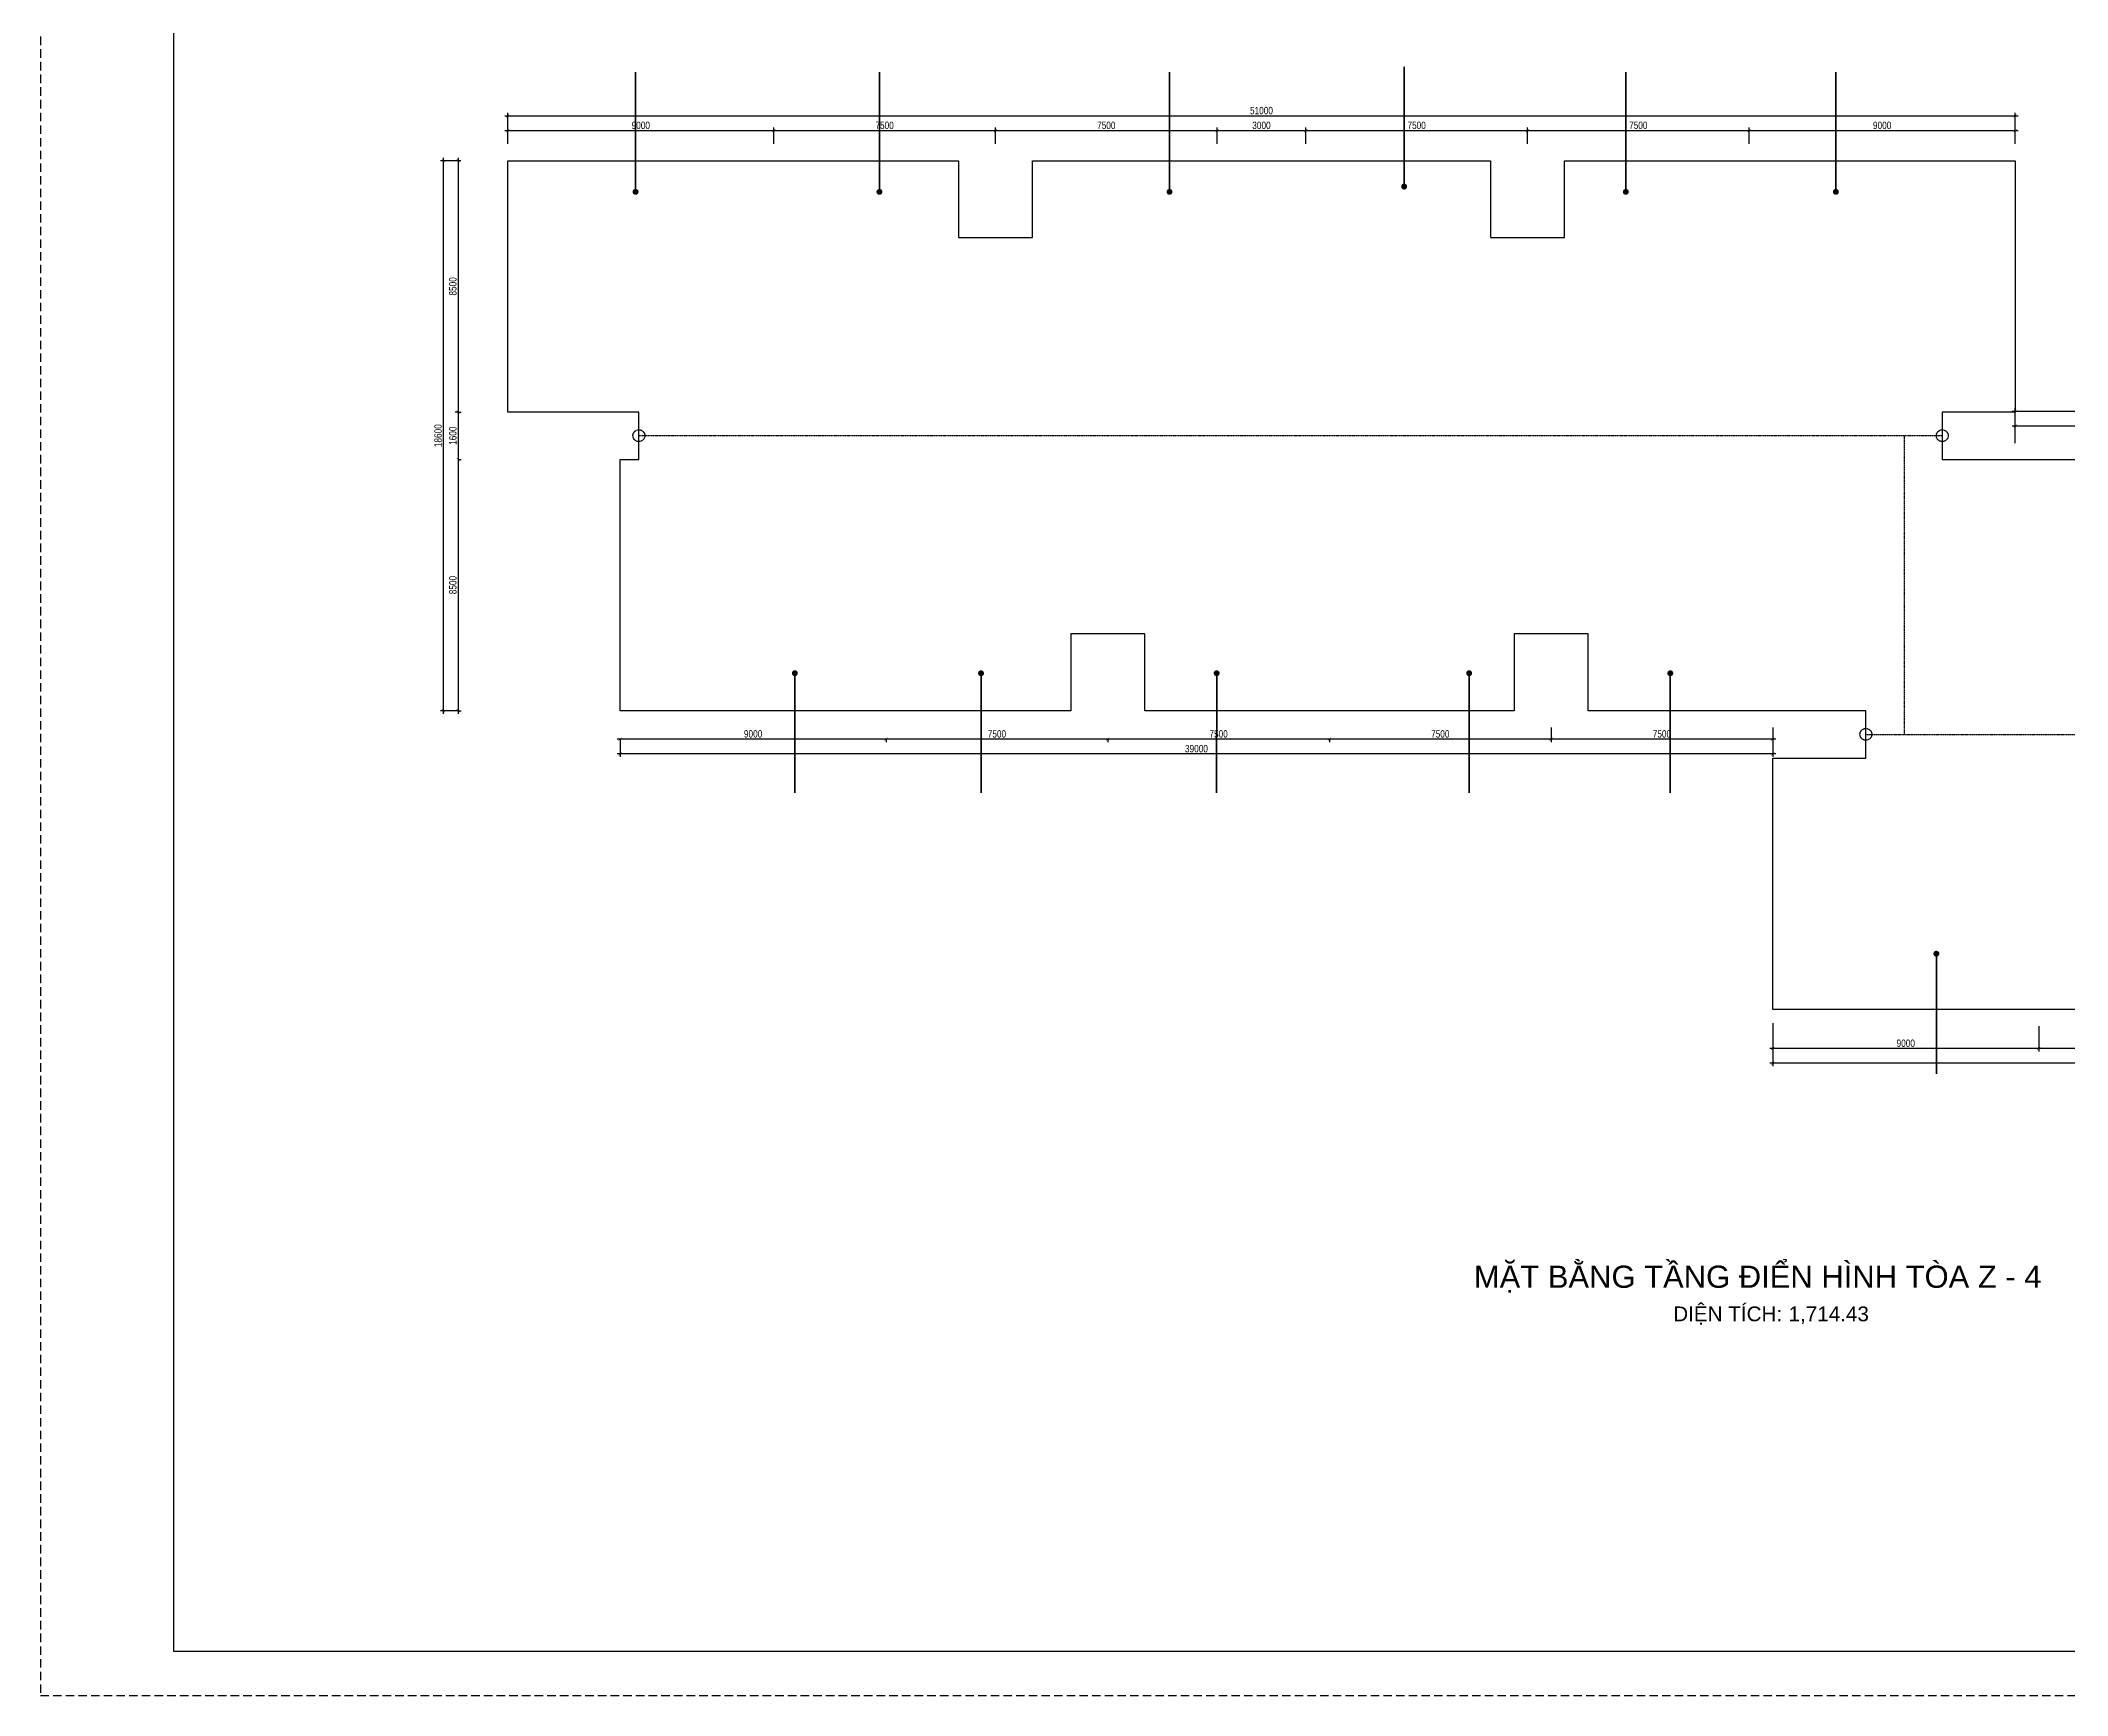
# Model space of a CAD drawing. Header units: millimetres. Extents: x 43 to 126043, y -89269 to -169.
# Drawn here: x 43 to 68622, y -89269 to -33306 of the extents above; entities that cross this region are included whole.
import ezdxf
from ezdxf.enums import TextEntityAlignment as Align

# ---------------------------------------------------------------- set-up
doc = ezdxf.new("R2010")
doc.units = ezdxf.units.MM
doc.linetypes.add('HIDDEN', pattern=[9.525, 6.35, -3.175])
doc.layers.get('0').update_dxf_attribs({"color": 231})
doc.layers.get('DefPoints').update_dxf_attribs({"color": 191})
doc.layers.add('A-SHBD', color=7, linetype='Continuous', lineweight=35)
doc.layers.add('A-TEXT', color=255, linetype='Continuous', lineweight=25)
doc.layers.add('ls-dim', color=7, linetype='Continuous')
doc.layers.add('MDI-BAO', color=1, linetype='Continuous')
doc.layers.add('MDI-HANHLANG', color=5, linetype='HIDDEN', plot=False)
doc.styles.add('250602-MB CO CAU CĂN HO X1-3A-1$0$style1', font='arial.ttf')
doc.styles.add('VTK_Arial', font='arial.ttf', dxfattribs={"width": 0.8})
doc.dimstyles.new('250602-MB CO CAU CĂN HO X1-3A-1$0$Dim_50', dxfattribs={"dimscale": 50, "dimtxt": 2, "dimasz": 1.5, "dimexe": 1, "dimexo": 0, "dimgap": 1, "dimtad": 1, "dimdec": 0, "dimlfac": -1, "dimzin": 12, "dimdsep": 46, "dimtxsty": '250602-MB CO CAU CĂN HO X1-3A-1$0$style1', "dimblk1": '250602-MB CO CAU CĂN HO X1-3A-1$0$_ARCHTICK', "dimblk2": '250602-MB CO CAU CĂN HO X1-3A-1$0$_ARCHTICK', "dimsah": 1, "dimcen": 1.5, "dimdle": 1.5, "dimclrd": 256, "dimclre": 256, "dimclrt": 2, "dimadec": 1, "dimazin": 3, "dimtm": 1e-09, "dimtfac": 0.416667, "dimtdec": 0, "dimtix": 1, "dimtmove": 2, "dimatfit": 3, "dimfxl": 7, "dimfxlon": 1, "dimtolj": 1, "dimtzin": 0, "dimlwd": -1, "dimlwe": -1, "dimarcsym": 1})
doc.dimstyles.new('A-2.5-DIM100', dxfattribs={"dimscale": 100, "dimtxt": 2.5, "dimasz": 1, "dimexe": 1, "dimexo": 0, "dimgap": 0.5, "dimtad": 1, "dimdec": 0, "dimzin": 12, "dimdsep": 46, "dimtxsty": 'VTK_Arial', "dimblk": 'ARCHTICK', "dimcen": 0, "dimdle": 1, "dimclrd": 256, "dimclre": 256, "dimclrt": 7, "dimadec": 1, "dimazin": 3, "dimtfac": 1, "dimtdec": 0, "dimtmove": 0, "dimatfit": 2, "dimfxl": 20, "dimtolj": 1, "dimtzin": 0, "dimlwd": -1, "dimlwe": -1, "dimarcsym": 0})

# ---------------------------------------------------------------- blocks, each defined once
blk = doc.blocks.new('VTK-A1_BoKhungTen')
at = {"layer": 'DefPoints', "linetype": 'HIDDEN', "ltscale": 0.3}
blk.add_lwpolyline([(0, -594), (840, -594), (840, 0), (0, 0)], close=True, dxfattribs=at)
at = {"layer": 'DefPoints'}
blk.add_lwpolyline([(755, -10), (30, -10), (30, -584), (755, -584)], dxfattribs=at)
blk = doc.blocks.new('250602-MB CO CAU CĂN HO X1-3A-1$0$_ARCHTICK')
at = {"color": 0, "linetype": 'ByBlock', "const_width": 0.15}
blk.add_lwpolyline([(-0.5, -0.5), (0.5, 0.5)], dxfattribs=at)
blk = doc.blocks.new('_ArchTick')
at = {"color": 0, "linetype": 'ByBlock', "const_width": 0.15}
blk.add_lwpolyline([(-0.5, -0.5), (0.5, 0.5)], dxfattribs=at)
blk = doc.blocks.new('*D291')
at = {"layer": 'DefPoints', "color": 0, "transparency": 16777216}
for p in [(15852, -36802, 0), (24852, -36352), (24852, -36802, 0)]:
    blk.add_point(p, dxfattribs=at)
at = {"layer": 'ls-dim', "transparency": 16777216}
for p, q in [((15852, -36802), (15852, -36252)), ((24852, -36802), (24852, -36252)), ((15752, -36352), (24952, -36352))]:
    blk.add_line(p, q, dxfattribs=at)
at = {"layer": 'ls-dim', "transparency": 16777216, "xscale": 100, "yscale": 100, "zscale": 100, "rotation": 180}
blk.add_blockref('_ArchTick', (15852, -36352), dxfattribs=at)
at = {"layer": 'ls-dim', "transparency": 16777216, "xscale": 100, "yscale": 100, "zscale": 100}
blk.add_blockref('_ArchTick', (24852, -36352), dxfattribs=at)
at = {"layer": 'ls-dim', "color": 7, "transparency": 16777216, "insert": (20352, -36175), "char_height": 250, "attachment_point": 5, "style": 'VTK_Arial'}
blk.add_mtext('\\A1;9000', dxfattribs=at)
blk = doc.blocks.new('*D292')
at = {"layer": 'DefPoints', "color": 0, "transparency": 16777216}
for p in [(24852, -36802, 0), (32352, -36352), (32352, -36802, 0)]:
    blk.add_point(p, dxfattribs=at)
at = {"layer": 'ls-dim', "transparency": 16777216}
for p, q in [((24852, -36802), (24852, -36252)), ((32352, -36802), (32352, -36252)), ((24752, -36352), (32452, -36352))]:
    blk.add_line(p, q, dxfattribs=at)
at = {"layer": 'ls-dim', "transparency": 16777216, "xscale": 100, "yscale": 100, "zscale": 100}
for p, rotation in [((24852, -36352), 179.9999999999972), ((32352, -36352), 359.9999999999972)]:
    blk.add_blockref('_ArchTick', p, dxfattribs=dict(at, rotation=rotation))
at = {"layer": 'ls-dim', "color": 7, "transparency": 16777216, "insert": (28602, -36175), "char_height": 250, "attachment_point": 5, "style": 'VTK_Arial'}
blk.add_mtext('\\A1;7500', dxfattribs=at)
blk = doc.blocks.new('*D293')
at = {"layer": 'DefPoints', "color": 0, "transparency": 16777216}
for p in [(32352, -36802, 0), (39852, -36352), (39852, -36802, 0)]:
    blk.add_point(p, dxfattribs=at)
at = {"layer": 'ls-dim', "transparency": 16777216}
for p, q in [((32352, -36802), (32352, -36252)), ((39852, -36802), (39852, -36252)), ((32252, -36352), (39952, -36352))]:
    blk.add_line(p, q, dxfattribs=at)
at = {"layer": 'ls-dim', "transparency": 16777216, "xscale": 100, "yscale": 100, "zscale": 100}
for p, rotation in [((32352, -36352), 179.9999999999972), ((39852, -36352), 359.9999999999972)]:
    blk.add_blockref('_ArchTick', p, dxfattribs=dict(at, rotation=rotation))
at = {"layer": 'ls-dim', "color": 7, "transparency": 16777216, "insert": (36102, -36175), "char_height": 250, "attachment_point": 5, "style": 'VTK_Arial'}
blk.add_mtext('\\A1;7500', dxfattribs=at)
blk = doc.blocks.new('*D294')
at = {"layer": 'DefPoints', "color": 0, "transparency": 16777216}
for p in [(39852, -36802, 0), (42852, -36352), (42852, -36802, 0)]:
    blk.add_point(p, dxfattribs=at)
at = {"layer": 'ls-dim', "transparency": 16777216}
for p, q in [((39852, -36802), (39852, -36252)), ((42852, -36802), (42852, -36252)), ((39752, -36352), (42952, -36352))]:
    blk.add_line(p, q, dxfattribs=at)
at = {"layer": 'ls-dim', "transparency": 16777216, "xscale": 100, "yscale": 100, "zscale": 100}
for p, rotation in [((39852, -36352), 179.9999999999972), ((42852, -36352), 359.9999999999972)]:
    blk.add_blockref('_ArchTick', p, dxfattribs=dict(at, rotation=rotation))
at = {"layer": 'ls-dim', "color": 7, "transparency": 16777216, "insert": (41352, -36175), "char_height": 250, "attachment_point": 5, "style": 'VTK_Arial'}
blk.add_mtext('\\A1;3000', dxfattribs=at)
blk = doc.blocks.new('*D295')
at = {"layer": 'DefPoints', "color": 0, "transparency": 16777216}
for p in [(42852, -36802, 0), (50352, -36352), (50352, -36802, 0)]:
    blk.add_point(p, dxfattribs=at)
at = {"layer": 'ls-dim', "transparency": 16777216}
for p, q in [((42852, -36802), (42852, -36252)), ((50352, -36802), (50352, -36252)), ((42752, -36352), (50452, -36352))]:
    blk.add_line(p, q, dxfattribs=at)
at = {"layer": 'ls-dim', "transparency": 16777216, "xscale": 100, "yscale": 100, "zscale": 100}
for p, rotation in [((42852, -36352), 179.9999999999972), ((50352, -36352), 359.9999999999972)]:
    blk.add_blockref('_ArchTick', p, dxfattribs=dict(at, rotation=rotation))
at = {"layer": 'ls-dim', "color": 7, "transparency": 16777216, "insert": (46602, -36175), "char_height": 250, "attachment_point": 5, "style": 'VTK_Arial'}
blk.add_mtext('\\A1;7500', dxfattribs=at)
blk = doc.blocks.new('*D296')
at = {"layer": 'DefPoints', "color": 0, "transparency": 16777216}
for p in [(50352, -36802, 0), (57852, -36352), (57852, -36802, 0)]:
    blk.add_point(p, dxfattribs=at)
at = {"layer": 'ls-dim', "transparency": 16777216}
for p, q in [((50352, -36802), (50352, -36252)), ((57852, -36802), (57852, -36252)), ((50252, -36352), (57952, -36352))]:
    blk.add_line(p, q, dxfattribs=at)
at = {"layer": 'ls-dim', "transparency": 16777216, "xscale": 100, "yscale": 100, "zscale": 100}
for p, rotation in [((50352, -36352), 179.9999999999972), ((57852, -36352), 359.9999999999972)]:
    blk.add_blockref('_ArchTick', p, dxfattribs=dict(at, rotation=rotation))
at = {"layer": 'ls-dim', "color": 7, "transparency": 16777216, "insert": (54102, -36175), "char_height": 250, "attachment_point": 5, "style": 'VTK_Arial'}
blk.add_mtext('\\A1;7500', dxfattribs=at)
blk = doc.blocks.new('*D297')
at = {"layer": 'DefPoints', "color": 0, "transparency": 16777216}
for p in [(57852, -36802, 0), (66852, -36352), (66852, -36802, 0)]:
    blk.add_point(p, dxfattribs=at)
at = {"layer": 'ls-dim', "transparency": 16777216}
for p, q in [((57852, -36802), (57852, -36252)), ((66852, -36802), (66852, -36252)), ((57752, -36352), (66952, -36352))]:
    blk.add_line(p, q, dxfattribs=at)
at = {"layer": 'ls-dim', "transparency": 16777216, "xscale": 100, "yscale": 100, "zscale": 100}
for p, rotation in [((57852, -36352), 179.9999999999972), ((66852, -36352), 359.9999999999972)]:
    blk.add_blockref('_ArchTick', p, dxfattribs=dict(at, rotation=rotation))
at = {"layer": 'ls-dim', "color": 7, "transparency": 16777216, "insert": (62352, -36175), "char_height": 250, "attachment_point": 5, "style": 'VTK_Arial'}
blk.add_mtext('\\A1;9000', dxfattribs=at)
blk = doc.blocks.new('*D298')
at = {"layer": 'DefPoints', "color": 0, "transparency": 16777216}
for p in [(71952, -46340), (66852, -46917, 0), (71952, -46917, 0)]:
    blk.add_point(p, dxfattribs=at)
at = {"layer": 'ls-dim', "transparency": 16777216}
for p, q in [((66752, -46340), (72052, -46340)), ((66852, -46917), (66852, -46240)), ((71952, -46917), (71952, -46240))]:
    blk.add_line(p, q, dxfattribs=at)
at = {"layer": 'ls-dim', "transparency": 16777216, "xscale": 100, "yscale": 100, "zscale": 100, "rotation": 180}
blk.add_blockref('_ArchTick', (66852, -46340), dxfattribs=at)
at = {"layer": 'ls-dim', "transparency": 16777216, "xscale": 100, "yscale": 100, "zscale": 100}
blk.add_blockref('_ArchTick', (71952, -46340), dxfattribs=at)
at = {"layer": 'ls-dim', "color": 7, "transparency": 16777216, "insert": (69402, -46162), "char_height": 250, "attachment_point": 5, "style": 'VTK_Arial'}
blk.add_mtext('\\A1;5100', dxfattribs=at)
blk = doc.blocks.new('*D312')
at = {"layer": 'DefPoints', "color": 0, "transparency": 16777216}
for p in [(67652, -66635, 0), (75152, -66635, 0), (67652, -67392)]:
    blk.add_point(p, dxfattribs=at)
at = {"layer": 'ls-dim', "transparency": 16777216}
for p, q in [((67652, -66635), (67652, -67492)), ((75152, -66635), (75152, -67492)), ((75252, -67392), (67552, -67392))]:
    blk.add_line(p, q, dxfattribs=at)
at = {"layer": 'ls-dim', "transparency": 16777216, "xscale": 100, "yscale": 100, "zscale": 100, "rotation": 180}
blk.add_blockref('_ArchTick', (67652, -67392), dxfattribs=at)
at = {"layer": 'ls-dim', "transparency": 16777216, "xscale": 100, "yscale": 100, "zscale": 100}
blk.add_blockref('_ArchTick', (75152, -67392), dxfattribs=at)
at = {"layer": 'ls-dim', "color": 7, "transparency": 16777216, "insert": (71402, -67215), "char_height": 250, "attachment_point": 5, "style": 'VTK_Arial'}
blk.add_mtext('\\A1;7500', dxfattribs=at)
blk = doc.blocks.new('*D313')
at = {"layer": 'DefPoints', "color": 0, "transparency": 16777216}
for p in [(58652, -66538, 0), (67652, -66635, 0), (58652, -67392)]:
    blk.add_point(p, dxfattribs=at)
at = {"layer": 'ls-dim', "transparency": 16777216}
for p, q in [((58652, -66538), (58652, -67492)), ((67652, -66635), (67652, -67492)), ((67752, -67392), (58552, -67392))]:
    blk.add_line(p, q, dxfattribs=at)
at = {"layer": 'ls-dim', "transparency": 16777216, "xscale": 100, "yscale": 100, "zscale": 100, "rotation": 180}
blk.add_blockref('_ArchTick', (58652, -67392), dxfattribs=at)
at = {"layer": 'ls-dim', "transparency": 16777216, "xscale": 100, "yscale": 100, "zscale": 100}
blk.add_blockref('_ArchTick', (67652, -67392), dxfattribs=at)
at = {"layer": 'ls-dim', "color": 7, "transparency": 16777216, "insert": (63152, -67215), "char_height": 250, "attachment_point": 5, "style": 'VTK_Arial'}
blk.add_mtext('\\A1;9000', dxfattribs=at)
blk = doc.blocks.new('*D314')
at = {"layer": 'DefPoints', "color": 0, "transparency": 16777216}
for p in [(51152, -56535, 0), (58652, -56535, 0), (51152, -56931)]:
    blk.add_point(p, dxfattribs=at)
at = {"layer": 'ls-dim', "transparency": 16777216}
for p, q in [((51152, -56535), (51152, -57031)), ((58652, -56535), (58652, -57031)), ((58752, -56931), (51052, -56931))]:
    blk.add_line(p, q, dxfattribs=at)
at = {"layer": 'ls-dim', "transparency": 16777216, "xscale": 100, "yscale": 100, "zscale": 100, "rotation": 180}
blk.add_blockref('_ArchTick', (51152, -56931), dxfattribs=at)
at = {"layer": 'ls-dim', "transparency": 16777216, "xscale": 100, "yscale": 100, "zscale": 100}
blk.add_blockref('_ArchTick', (58652, -56931), dxfattribs=at)
at = {"layer": 'ls-dim', "color": 7, "transparency": 16777216, "insert": (54902, -56754), "char_height": 250, "attachment_point": 5, "style": 'VTK_Arial'}
blk.add_mtext('\\A1;7500', dxfattribs=at)
blk = doc.blocks.new('*D315')
at = {"layer": 'DefPoints', "color": 0, "transparency": 16777216}
for p in [(51152, -56535, 0), (43652, -56931, 0), (43652, -56931)]:
    blk.add_point(p, dxfattribs=at)
at = {"layer": 'ls-dim', "transparency": 16777216}
for p, q in [((51152, -56535), (51152, -57031)), ((51252, -56931), (43552, -56931)), ((43652, -56931), (43652, -57031))]:
    blk.add_line(p, q, dxfattribs=at)
at = {"layer": 'ls-dim', "transparency": 16777216, "xscale": 100, "yscale": 100, "zscale": 100, "rotation": 180}
blk.add_blockref('_ArchTick', (43652, -56931), dxfattribs=at)
at = {"layer": 'ls-dim', "transparency": 16777216, "xscale": 100, "yscale": 100, "zscale": 100}
blk.add_blockref('_ArchTick', (51152, -56931), dxfattribs=at)
at = {"layer": 'ls-dim', "color": 7, "transparency": 16777216, "insert": (47402, -56754), "char_height": 250, "attachment_point": 5, "style": 'VTK_Arial'}
blk.add_mtext('\\A1;7500', dxfattribs=at)
blk = doc.blocks.new('*D316')
at = {"layer": 'DefPoints', "color": 0, "transparency": 16777216}
for p in [(36152, -56931, 0), (36152, -56931), (43652, -56931, 0)]:
    blk.add_point(p, dxfattribs=at)
at = {"layer": 'ls-dim', "transparency": 16777216}
for p, q in [((43752, -56931), (36052, -56931)), ((36152, -56931), (36152, -57031)), ((43652, -56931), (43652, -57031))]:
    blk.add_line(p, q, dxfattribs=at)
at = {"layer": 'ls-dim', "transparency": 16777216, "xscale": 100, "yscale": 100, "zscale": 100, "rotation": 180}
blk.add_blockref('_ArchTick', (36152, -56931), dxfattribs=at)
at = {"layer": 'ls-dim', "transparency": 16777216, "xscale": 100, "yscale": 100, "zscale": 100}
blk.add_blockref('_ArchTick', (43652, -56931), dxfattribs=at)
at = {"layer": 'ls-dim', "color": 7, "transparency": 16777216, "insert": (39902, -56754), "char_height": 250, "attachment_point": 5, "style": 'VTK_Arial'}
blk.add_mtext('\\A1;7500', dxfattribs=at)
blk = doc.blocks.new('*D317')
at = {"layer": 'DefPoints', "color": 0, "transparency": 16777216}
for p in [(28652, -56931, 0), (28652, -56931), (36152, -56931, 0)]:
    blk.add_point(p, dxfattribs=at)
at = {"layer": 'ls-dim', "transparency": 16777216}
for p, q in [((36252, -56931), (28552, -56931)), ((28652, -56931), (28652, -57031)), ((36152, -56931), (36152, -57031))]:
    blk.add_line(p, q, dxfattribs=at)
at = {"layer": 'ls-dim', "transparency": 16777216, "xscale": 100, "yscale": 100, "zscale": 100, "rotation": 180}
blk.add_blockref('_ArchTick', (28652, -56931), dxfattribs=at)
at = {"layer": 'ls-dim', "transparency": 16777216, "xscale": 100, "yscale": 100, "zscale": 100}
blk.add_blockref('_ArchTick', (36152, -56931), dxfattribs=at)
at = {"layer": 'ls-dim', "color": 7, "transparency": 16777216, "insert": (32402, -56754), "char_height": 250, "attachment_point": 5, "style": 'VTK_Arial'}
blk.add_mtext('\\A1;7500', dxfattribs=at)
blk = doc.blocks.new('*D318')
at = {"layer": 'DefPoints', "color": 0, "transparency": 16777216}
for p in [(19652, -56931, 0), (19652, -56931), (28652, -56931, 0)]:
    blk.add_point(p, dxfattribs=at)
at = {"layer": 'ls-dim', "transparency": 16777216}
for p, q in [((28752, -56931), (19552, -56931)), ((19652, -56931), (19652, -57031)), ((28652, -56931), (28652, -57031))]:
    blk.add_line(p, q, dxfattribs=at)
at = {"layer": 'ls-dim', "transparency": 16777216, "xscale": 100, "yscale": 100, "zscale": 100, "rotation": 180}
blk.add_blockref('_ArchTick', (19652, -56931), dxfattribs=at)
at = {"layer": 'ls-dim', "transparency": 16777216, "xscale": 100, "yscale": 100, "zscale": 100}
blk.add_blockref('_ArchTick', (28652, -56931), dxfattribs=at)
at = {"layer": 'ls-dim', "color": 7, "transparency": 16777216, "insert": (24152, -56754), "char_height": 250, "attachment_point": 5, "style": 'VTK_Arial'}
blk.add_mtext('\\A1;9000', dxfattribs=at)
blk = doc.blocks.new('*D319')
at = {"layer": 'DefPoints', "color": 0, "transparency": 16777216}
for p in [(14172, -37369, 0), (14172, -45869, 0), (14172, -45869)]:
    blk.add_point(p, dxfattribs=at)
at = {"layer": 'ls-dim', "transparency": 16777216}
for p, q in [((14172, -37369), (14072, -37369)), ((14172, -37269), (14172, -45969)), ((14172, -45869), (14072, -45869))]:
    blk.add_line(p, q, dxfattribs=at)
at = {"layer": 'ls-dim', "transparency": 16777216, "xscale": 100, "yscale": 100, "zscale": 100}
for p, rotation in [((14172, -37369), 90), ((14172, -45869), 270)]:
    blk.add_blockref('_ArchTick', p, dxfattribs=dict(at, rotation=rotation))
at = {"layer": 'ls-dim', "color": 7, "transparency": 16777216, "insert": (13994, -41619), "char_height": 250, "attachment_point": 5, "rotation": 90, "style": 'VTK_Arial'}
blk.add_mtext('\\A1;8500', dxfattribs=at)
blk = doc.blocks.new('*D320')
at = {"layer": 'DefPoints', "color": 0, "transparency": 16777216}
for p in [(14172, -45869, 0), (14172, -47469, 0), (14172, -47469)]:
    blk.add_point(p, dxfattribs=at)
at = {"layer": 'ls-dim', "transparency": 16777216}
for p, q in [((14172, -45769), (14172, -47569)), ((14172, -45869), (14272, -45869)), ((14172, -47469), (14272, -47469))]:
    blk.add_line(p, q, dxfattribs=at)
at = {"layer": 'ls-dim', "transparency": 16777216, "xscale": 100, "yscale": 100, "zscale": 100}
for p, rotation in [((14172, -45869), 90), ((14172, -47469), 270)]:
    blk.add_blockref('_ArchTick', p, dxfattribs=dict(at, rotation=rotation))
at = {"layer": 'ls-dim', "color": 7, "transparency": 16777216, "insert": (13994, -46669), "char_height": 250, "attachment_point": 5, "rotation": 90, "style": 'VTK_Arial'}
blk.add_mtext('\\A1;1600', dxfattribs=at)
blk = doc.blocks.new('*D321')
at = {"layer": 'DefPoints', "color": 0, "transparency": 16777216}
for p in [(14172, -47469, 0), (14172, -55969, 0), (14172, -55969)]:
    blk.add_point(p, dxfattribs=at)
at = {"layer": 'ls-dim', "transparency": 16777216}
for p, q in [((14172, -47369), (14172, -56069)), ((14172, -47469), (14272, -47469)), ((14172, -55969), (14272, -55969))]:
    blk.add_line(p, q, dxfattribs=at)
at = {"layer": 'ls-dim', "transparency": 16777216, "xscale": 100, "yscale": 100, "zscale": 100}
for p, rotation in [((14172, -47469), 90), ((14172, -55969), 270)]:
    blk.add_blockref('_ArchTick', p, dxfattribs=dict(at, rotation=rotation))
at = {"layer": 'ls-dim', "color": 7, "transparency": 16777216, "insert": (13994, -51719), "char_height": 250, "attachment_point": 5, "rotation": 90, "style": 'VTK_Arial'}
blk.add_mtext('\\A1;8500', dxfattribs=at)
blk = doc.blocks.new('*D322')
at = {"layer": 'DefPoints', "color": 0, "transparency": 16777216}
for p in [(66852, -35852), (15852, -36802, 0), (66852, -36527)]:
    blk.add_point(p, dxfattribs=at)
at = {"layer": 'ls-dim', "transparency": 16777216}
for p, q in [((15752, -35852), (66952, -35852)), ((15852, -36802), (15852, -35752)), ((66852, -36527), (66852, -35752))]:
    blk.add_line(p, q, dxfattribs=at)
at = {"layer": 'ls-dim', "transparency": 16777216, "xscale": 100, "yscale": 100, "zscale": 100}
for p, rotation in [((15852, -35852), 179.9999999999972), ((66852, -35852), 359.9999999999972)]:
    blk.add_blockref('_ArchTick', p, dxfattribs=dict(at, rotation=rotation))
at = {"layer": 'ls-dim', "color": 7, "transparency": 16777216, "insert": (41352, -35675), "char_height": 250, "attachment_point": 5, "style": 'VTK_Arial'}
blk.add_mtext('\\A1;51000', dxfattribs=at)
blk = doc.blocks.new('*D323')
at = {"layer": 'DefPoints', "color": 0, "transparency": 16777216}
for p in [(108552, -45840), (108552, -46571), (66852, -46917, 0)]:
    blk.add_point(p, dxfattribs=at)
at = {"layer": 'ls-dim', "transparency": 16777216}
for p, q in [((66752, -45840), (108652, -45840)), ((66852, -46917), (66852, -45740)), ((108552, -46571), (108552, -45740))]:
    blk.add_line(p, q, dxfattribs=at)
at = {"layer": 'ls-dim', "transparency": 16777216, "xscale": 100, "yscale": 100, "zscale": 100, "rotation": 180}
blk.add_blockref('_ArchTick', (66852, -45840), dxfattribs=at)
at = {"layer": 'ls-dim', "transparency": 16777216, "xscale": 100, "yscale": 100, "zscale": 100}
blk.add_blockref('_ArchTick', (108552, -45840), dxfattribs=at)
at = {"layer": 'ls-dim', "color": 7, "transparency": 16777216, "insert": (87702, -45662), "char_height": 250, "attachment_point": 5, "style": 'VTK_Arial'}
blk.add_mtext('\\A1;41700', dxfattribs=at)
blk = doc.blocks.new('*D325')
at = {"layer": 'DefPoints', "color": 0, "transparency": 16777216}
for p in [(58652, -67015), (109652, -66635, 0), (58652, -67892)]:
    blk.add_point(p, dxfattribs=at)
at = {"layer": 'ls-dim', "transparency": 16777216}
for p, q in [((58652, -67015), (58652, -67992)), ((109652, -66635), (109652, -67992)), ((109752, -67892), (58552, -67892))]:
    blk.add_line(p, q, dxfattribs=at)
at = {"layer": 'ls-dim', "transparency": 16777216, "xscale": 100, "yscale": 100, "zscale": 100, "rotation": 180}
blk.add_blockref('_ArchTick', (58652, -67892), dxfattribs=at)
at = {"layer": 'ls-dim', "transparency": 16777216, "xscale": 100, "yscale": 100, "zscale": 100}
blk.add_blockref('_ArchTick', (109652, -67892), dxfattribs=at)
at = {"layer": 'ls-dim', "color": 7, "transparency": 16777216, "insert": (84152, -67715), "char_height": 250, "attachment_point": 5, "style": 'VTK_Arial'}
blk.add_mtext('\\A1;51000', dxfattribs=at)
blk = doc.blocks.new('*D326')
at = {"layer": 'DefPoints', "color": 0, "transparency": 16777216}
for p in [(58652, -56535, 0), (19652, -56931), (19652, -57431)]:
    blk.add_point(p, dxfattribs=at)
at = {"layer": 'ls-dim', "transparency": 16777216}
for p, q in [((58652, -56535), (58652, -57531)), ((58752, -57431), (19552, -57431)), ((19652, -56931), (19652, -57531))]:
    blk.add_line(p, q, dxfattribs=at)
at = {"layer": 'ls-dim', "transparency": 16777216, "xscale": 100, "yscale": 100, "zscale": 100, "rotation": 180}
blk.add_blockref('_ArchTick', (19652, -57431), dxfattribs=at)
at = {"layer": 'ls-dim', "transparency": 16777216, "xscale": 100, "yscale": 100, "zscale": 100}
blk.add_blockref('_ArchTick', (58652, -57431), dxfattribs=at)
at = {"layer": 'ls-dim', "color": 7, "transparency": 16777216, "insert": (39152, -57253), "char_height": 250, "attachment_point": 5, "style": 'VTK_Arial'}
blk.add_mtext('\\A1;39000', dxfattribs=at)
blk = doc.blocks.new('*D327')
at = {"layer": 'DefPoints', "color": 0, "transparency": 16777216}
for p in [(13672, -37369), (14261, -37369), (14172, -55969, 0)]:
    blk.add_point(p, dxfattribs=at)
at = {"layer": 'ls-dim', "transparency": 16777216}
for p, q in [((14261, -37369), (13572, -37369)), ((13672, -56069), (13672, -37269)), ((14172, -55969), (13572, -55969))]:
    blk.add_line(p, q, dxfattribs=at)
at = {"layer": 'ls-dim', "transparency": 16777216, "xscale": 100, "yscale": 100, "zscale": 100}
for p, rotation in [((13672, -37369), 90), ((13672, -55969), 270)]:
    blk.add_blockref('_ArchTick', p, dxfattribs=dict(at, rotation=rotation))
at = {"layer": 'ls-dim', "color": 7, "transparency": 16777216, "insert": (13494, -46669), "char_height": 250, "attachment_point": 5, "rotation": 90, "style": 'VTK_Arial'}
blk.add_mtext('\\A1;18600', dxfattribs=at)

msp = doc.modelspace()

# ---------------------------------------------------------------- linework, layer by layer
at = {"layer": 'MDI-BAO', "elevation": 0}
msp.add_lwpolyline([(73901.9, -66068.4), (58651.9, -66068.5), (58651.9, -57568.5), (61801.9, -57568.5), (61801.9, -55968.5), (52401.9, -55968.5), (52402.8, -53369), (49901.9, -53369), (49901.9, -55968.5), (37401.9, -55968.5), (37402.8, -53369), (34901.9, -53369), (34901.9, -55968.5), (19651.9, -55968.5), (19651.9, -47468.5), (20286.9, -47468.5), (20286.9, -45868.5), (15851.9, -45868.5), (15851.9, -37368.5), (31101.9, -37368.5), (31101.9, -39968.2), (33601.9, -39968.2), (33601.9, -37368.5), (49101.9, -37368.5), (49101, -39968), (51601.9, -39968), (51601.9, -37368.5), (66851.9, -37368.5), (66851.9, -45868.5), (64386.9, -45868.5), (64386.9, -47468.5), (77201.9, -47468.5)], dxfattribs=at)
at = {"layer": 'MDI-HANHLANG'}
for p, q in [((64386.9, -46668.5, 0), (20286.9, -46668.5, 0)), ((63101.9, -46668.5), (63101.9, -56768.5)), ((61801.9, -56768.5, 0), (105216.9, -56768.5, 0))]:
    msp.add_line(p, q, dxfattribs=at)
for centre in [(20286.9, -46668.5, 0), (64386.9, -46668.5, 0), (61801.9, -56768.5, 0)]:
    msp.add_circle(centre, 200, dxfattribs=at)

# ---------------------------------------------------------------- block references
at = {"layer": 'DefPoints', "xscale": 150, "yscale": 150, "zscale": 150}
msp.add_blockref('VTK-A1_BoKhungTen', (43.4, -168.9), dxfattribs=at)

# ---------------------------------------------------------------- texts
at = {"layer": 'A-TEXT', "style": 'VTK_Arial'}
msp.add_text('MẶT BẰNG TẦNG ĐIỂN HÌNH TÒA Z - 4', height=750, dxfattribs=at).set_placement((58141.5, -75483.9), align=Align.CENTER)
for s, p in [('DIỆN TÍCH:', (55283.9, -76615)), ('1,714.43', (59185.3, -76615))]:
    msp.add_text(s, height=500, dxfattribs=at).set_placement(p)

# ---------------------------------------------------------------- dimensions: what is measured, and where the dimension line sits
at = {"layer": 'ls-dim'}
for base, p1, p2, angle, override, picture, middle in [((66851.9, -35852.3), (15851.9, -36802, 0), (66851.9, -36527.1), 180, {"dimpost": '\\X'}, '*D322', (41351.9, -35674.7)), ((32351.9, -36352.3), (24851.9, -36802, 0), (32351.9, -36802, 0), 180, {"dimpost": '\\X', "dimtmove": 1}, '*D292', (28601.9, -36174.7)), ((39851.9, -36352.3), (32351.9, -36802, 0), (39851.9, -36802, 0), 180, {"dimpost": '\\X', "dimtmove": 1}, '*D293', (36101.9, -36174.7)), ((42851.9, -36352.3), (39851.9, -36802, 0), (42851.9, -36802, 0), 180, {"dimpost": '\\X', "dimtmove": 1}, '*D294', (41351.9, -36174.6)), ((50351.9, -36352.3), (42851.9, -36802, 0), (50351.9, -36802, 0), 180, {"dimpost": '\\X', "dimtmove": 1}, '*D295', (46601.9, -36174.7)), ((57851.9, -36352.3), (50351.9, -36802, 0), (57851.9, -36802, 0), 180, {"dimpost": '\\X', "dimtmove": 1}, '*D296', (54101.9, -36174.7)), ((66851.9, -36352.3), (57851.9, -36802, 0), (66851.9, -36802, 0), 180, {"dimpost": '\\X', "dimtmove": 1}, '*D297', (62351.9, -36174.7)), ((13671.7, -37368.5), (14171.7, -55968.5, 0), (14260.8, -37368.5), 90, {"dimpost": '\\X', "dimtmove": 1}, '*D327', (13494.1, -46668.5)), ((14171.7, -47468.5), (14171.7, -45868.5, 0), (14171.7, -47468.5, 0), 90, {"dimpost": '\\X', "dimtmove": 1}, '*D320', (13994.1, -46668.5)), ((108551.9, -45839.5), (66851.9, -46916.9, 0), (108551.9, -46570.7), 180, {"dimpost": '\\X'}, '*D323', (87701.9, -45661.9)), ((14171.7, -55968.5), (14171.7, -47468.5, 0), (14171.7, -55968.5, 0), 90, {"dimpost": '\\X', "dimtmove": 1}, '*D321', (13994.1, -51718.5))]:
    dim = msp.add_linear_dim(base=base, p1=p1, p2=p2, angle=angle, dimstyle='A-2.5-DIM100', override=override, dxfattribs=at)
    dim.commit()
    dim.dimension.update_dxf_attribs({"geometry": picture, "text_midpoint": middle})
for p1, p2, distance, picture, middle in [((15851.9, -36802, 0), (24851.9, -36802, 0), 449.7, '*D291', (20351.9, -36174.7)), ((14171.7, -37368.5, 0), (14171.7, -45868.5, 0), 0, '*D319', (13994.1, -41618.5)), ((66851.9, -46916.9, 0), (71951.9, -46916.9, 0), 577.4, '*D298', (69401.9, -46161.9)), ((58651.9, -56535, 0), (51151.9, -56535, 0), 396.1, '*D314', (54901.9, -56753.5))]:
    dim = msp.add_aligned_dim(p1=p1, p2=p2, distance=distance, dimstyle='A-2.5-DIM100', override={"dimpost": '\\X'}, dxfattribs=at)
    dim.commit()
    dim.dimension.update_dxf_attribs({"geometry": picture, "text_midpoint": middle})
for base, p1, p2, override, picture, middle in [((19651.9, -57431.2), (58651.9, -56535, 0), (19651.9, -56931.2), {"dimpost": '\\X'}, '*D326', (39151.9, -57253.5)), ((19651.9, -56931.2), (28651.9, -56931.2, 0), (19651.9, -56931.2, 0), {"dimpost": '\\X', "dimtmove": 1}, '*D318', (24151.9, -56753.5)), ((28651.9, -56931.2), (36151.9, -56931.2, 0), (28651.9, -56931.2, 0), {"dimpost": '\\X', "dimtmove": 1}, '*D317', (32401.9, -56753.5)), ((36151.9, -56931.2), (43651.9, -56931.2, 0), (36151.9, -56931.2, 0), {"dimpost": '\\X', "dimtmove": 1}, '*D316', (39901.9, -56753.5)), ((43651.9, -56931.2), (51151.9, -56535, 0), (43651.9, -56931.2, 0), {"dimpost": '\\X', "dimtmove": 1}, '*D315', (47401.9, -56753.5)), ((58651.9, -67392.4), (67651.9, -66635, 0), (58651.9, -66538.1, 0), {"dimpost": '\\X', "dimtmove": 1}, '*D313', (63151.9, -67214.7)), ((58651.9, -67892.4), (109651.9, -66635, 0), (58651.9, -67015.2), {"dimpost": '\\X'}, '*D325', (84151.9, -67714.7)), ((67651.9, -67392.4), (75151.9, -66635, 0), (67651.9, -66635, 0), {"dimpost": '\\X', "dimtmove": 1}, '*D312', (71401.9, -67214.7))]:
    dim = msp.add_linear_dim(base=base, p1=p1, p2=p2, dimstyle='A-2.5-DIM100', override=override, dxfattribs=at)
    dim.commit()
    dim.dimension.update_dxf_attribs({"geometry": picture, "text_midpoint": middle})

# ---------------------------------------------------------------- leaders
at = {"layer": 'A-SHBD'}
for points in [[(46179.4, -38244.7), (46179.1, -34197.3)], [(20176.2, -38422.3, 0), (20175.9, -34375, 0)], [(28426.2, -38422.3, 0), (28425.9, -34375, 0)], [(38240.5, -38422.3, 0), (38240.2, -34375, 0)], [(53679.4, -38422.3), (53679.1, -34375)], [(60787, -38422.3), (60786.7, -34375)], [(25563.5, -54701.7), (25563.2, -58749)], [(31864.9, -54701.7), (31864.6, -58749)], [(39836.6, -54701.7), (39836.3, -58749)], [(48380.6, -54701.7), (48380.3, -58749)], [(55184.3, -54701.7), (55184, -58749)], [(64187.3, -64185.4, 0), (64187, -68247.7, 0)]]:
    msp.add_leader(points, dimstyle='250602-MB CO CAU CĂN HO X1-3A-1$0$Dim_50', override={"dimasz": 4, "dimtad": 0, "dimldrblk": 'Dot', "dimtfill": 1}, dxfattribs=at)

doc.saveas('drawing.dxf')
